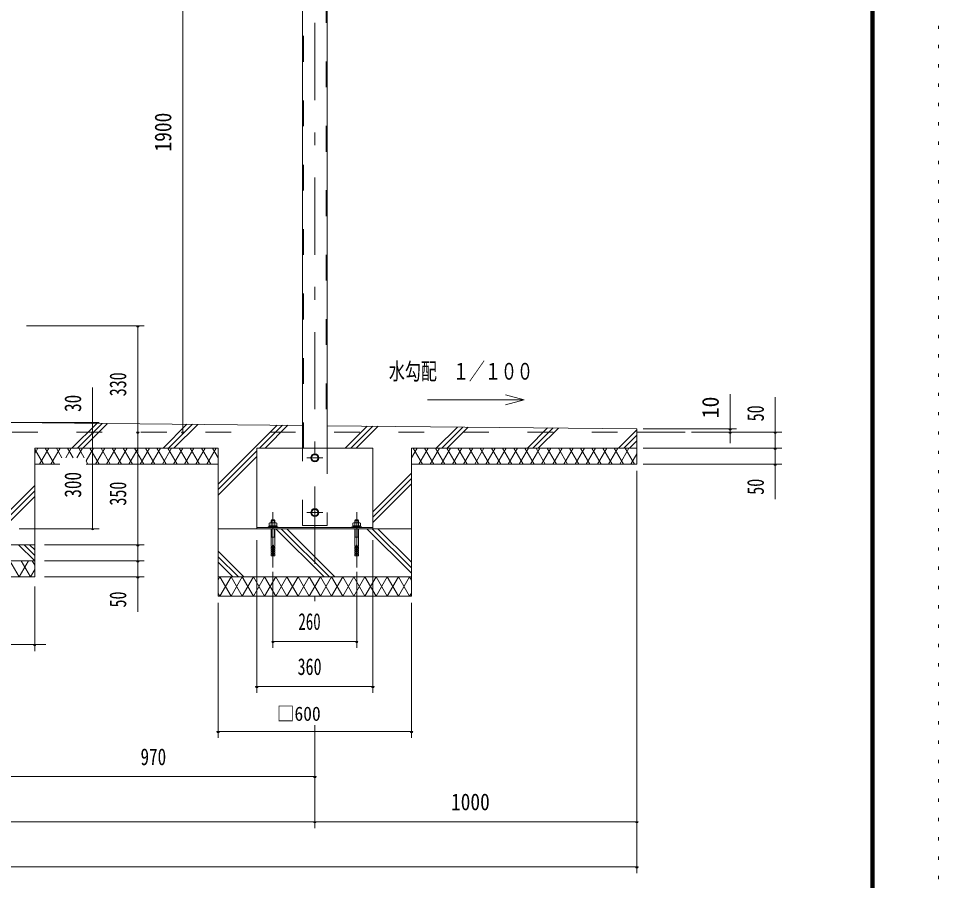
# Model space of a CAD drawing. Units: millimetres, scale not verified. Extents: x -30294 to 30299, y -14700 to 14700.
# Drawn here: x 20297 to 30299, y -4042 to 5329 of the extents above; entities that cross this region are included whole.
import ezdxf
from ezdxf.enums import TextEntityAlignment as Align

# ---------------------------------------------------------------- set-up
doc = ezdxf.new("R2010")
doc.units = ezdxf.units.MM
doc.header["$LTSCALE"] = 70
for name, pattern in [('USER2', [10, 4, -6]), ('USER3', [24, 12, -5, 2, -5]), ('USER4', [3, 0.5, -2.5])]:
    doc.linetypes.add(name, pattern=pattern)
for name, color, linetype, lineweight in [('0-6_2-0BOLD', 7, 'Continuous', 18), ('0-7_2-1HIDDEN', 3, 'USER2', 18), ('0-8_2-2CENTER', 3, 'USER3', 18), ('0-9_2-4THIN', 4, 'Continuous', 18), ('0-A_2-5DIM', 3, 'Continuous', 18), ('0-B_2-6HATCH', 2, 'Continuous', 18), ('0-C_F-F', 5, 'Continuous', 18), ('0-D_F-E_J_ADD', 5, 'USER4', 18)]:
    doc.layers.add(name, color=color, linetype=linetype, lineweight=lineweight)
doc.styles.add('ＭＳ ゴシック', font='')
doc.styles.get('ＭＳ ゴシック').set_extended_font_data('MS Gothic')

msp = doc.modelspace()

# ---------------------------------------------------------------- linework, layer by layer
at = {"layer": '0-6_2-0BOLD'}
for p, q in [((23652.29, 657.9), (23652.29, 6960.27)), ((23385.23, 6318.98), (23385.23, 657.9)), ((23385.23, 904.79), (20198.48, 937.14)), ((23652.29, 902.08), (27018.75, 867.89)), ((27018.75, 867.9), (27018.75, 482.9)), ((27018.76, 832.9), (27543.77, 832.9)), ((24148.75, 657.9), (24148.75, -217.1)), ((20473.76, 482.9), (20745.98, 482.9)), ((21033.76, 482.9), (22468.76, 482.9)), ((27018.75, 482.9), (24568.76, 482.9)), ((23011.25, -197.5), (23011.25, -205.9)), ((23024.27, -187), (23024.27, -197.5)), ((23042.76, -128.19), (23084.76, -128.19)), ((23043.14, -157.19), (23043.14, -187)), ((23053.25, -197.49), (23063.75, -187)), ((23063.76, -197.5), (23074.25, -186.99)), ((23084.37, -186.99), (23084.36, -157.19)), ((23103.23, -197.5), (23103.23, -187)), ((23934.27, -197.5), (23934.27, -187)), ((23953.14, -187), (23953.14, -157.19)), ((23973.75, -187), (23963.26, -197.49)), ((23984.25, -186.99), (23973.75, -197.5)), ((23994.36, -157.19), (23994.37, -186.99)), ((24013.23, -187), (24013.23, -197.5)), ((24026.26, -205.9), (24026.26, -197.49)), ((22468.76, -217.1), (24568.76, -217.1)), ((24148.75, -205.9), (22888.75, -205.9)), ((19773.76, -392.1), (20473.76, -392.1)), ((23084.76, -309.36), (23042.75, -309.36)), ((23994.76, -309.36), (23952.75, -309.36)), ((23042.75, -420.09), (23046.95, -411.69)), ((23042.75, -445.29), (23046.95, -436.89)), ((23042.75, -470.49), (23046.95, -462.09)), ((23042.75, -495.69), (23046.95, -487.29)), ((23080.55, -411.69), (23084.76, -420.09)), ((23080.55, -436.89), (23084.76, -445.29)), ((23080.55, -462.09), (23084.76, -470.49)), ((23080.55, -487.29), (23084.76, -495.69)), ((23956.95, -411.69), (23952.75, -420.09)), ((23956.95, -436.89), (23952.75, -445.29)), ((23956.95, -462.09), (23952.75, -470.49)), ((23994.76, -420.09), (23990.55, -411.69)), ((23994.76, -445.29), (23990.55, -436.89)), ((23994.76, -470.49), (23990.55, -462.09)), ((23990.55, -487.29), (23994.76, -495.69)), ((20473.76, -567.1), (19773.76, -567.1)), ((24568.76, -742.1), (22468.76, -742.1))]:
    msp.add_line(p, q, dxfattribs=at)
for points in [[(15678.75, -952.1), (17778.76, -952.1), (17778.76, 657.9), (19773.76, 657.9), (19773.76, -742.1), (20473.76, -742.1), (20473.76, 657.9), (22468.76, 657.9), (22468.76, -952.1), (24568.76, -952.1), (24568.76, 657.9), (27018.75, 657.9)], [(22888.75, -217.1), (22888.75, 657.9), (24148.75, 657.9)], [(23011.25, -197.5), (23116.26, -197.49), (23116.26, -205.9)], [(23084.75, -153.4), (23084.76, -128.19), (23078.45, -121.89), (23049.05, -121.89), (23042.76, -128.19), (23042.75, -153.4)], [(24026.26, -197.49), (23921.25, -197.5), (23921.25, -205.9)], [(23952.75, -153.4), (23952.75, -128.19), (23959.05, -121.89), (23988.45, -121.89), (23994.76, -128.19)], [(23952.75, -128.19), (23994.76, -128.19), (23994.75, -153.4)], [(23059.55, -411.69), (23042.75, -411.69), (23042.76, -217.1)], [(23084.76, -217.1), (23084.76, -411.69), (23067.96, -411.69)], [(23952.75, -217.1), (23952.75, -411.69), (23969.55, -411.69)], [(23977.96, -411.69), (23994.76, -411.69), (23994.76, -217.1)], [(23067.96, -495.69), (23084.76, -495.69), (23084.76, -512.49), (23067.96, -512.49), (23067.96, -394.89), (23059.55, -394.89), (23059.55, -512.49), (23042.75, -512.49)], [(23952.75, -495.69), (23952.75, -512.49), (23969.55, -512.49), (23969.55, -394.89), (23977.96, -394.89), (23977.96, -512.49), (23994.76, -512.49), (23994.76, -495.69), (23977.96, -495.69)], [(23059.55, -436.89), (23042.75, -436.89), (23042.75, -420.09), (23059.55, -420.09)], [(23059.55, -462.09), (23042.75, -462.09), (23042.75, -445.29), (23059.55, -445.29)], [(23059.55, -487.29), (23042.75, -487.29), (23042.75, -470.49), (23059.55, -470.49)], [(23042.75, -512.49), (23042.75, -495.69), (23059.55, -495.69)], [(23067.96, -420.09), (23084.76, -420.09), (23084.76, -436.89), (23067.96, -436.89)], [(23067.96, -445.29), (23084.76, -445.29), (23084.76, -462.09), (23067.96, -462.09)], [(23067.96, -470.49), (23084.76, -470.49), (23084.76, -487.29), (23067.96, -487.29)], [(23969.55, -420.09), (23952.75, -420.09), (23952.75, -436.89), (23969.55, -436.89)], [(23969.55, -445.29), (23952.75, -445.29), (23952.75, -462.09), (23969.55, -462.09)], [(23969.55, -470.49), (23952.75, -470.49), (23952.75, -487.29), (23969.55, -487.29)], [(23969.55, -495.69), (23952.75, -495.69), (23956.95, -487.29)], [(23977.96, -436.89), (23994.76, -436.89), (23994.76, -420.09), (23977.96, -420.09)], [(23977.96, -462.09), (23994.76, -462.09), (23994.76, -445.29), (23977.96, -445.29)], [(23977.96, -487.29), (23994.76, -487.29), (23994.76, -470.49), (23977.96, -470.49)]]:
    msp.add_lwpolyline(points, dxfattribs=at)
for points in [[(23483.75, 573.11), (23518.76, 593.31), (23553.75, 573.11), (23553.75, 532.69), (23518.75, 512.48), (23483.75, 532.69)], [(23483.75, -62.31), (23518.75, -82.52), (23553.75, -62.31), (23553.75, -21.89), (23518.76, -1.69), (23483.75, -21.89)], [(23022.53, -187), (23104.98, -187), (23104.98, -157.19), (23098.4, -153.4), (23029.1, -153.4), (23022.53, -157.19)], [(24008.4, -153.4), (23939.11, -153.4), (23932.53, -157.19), (23932.53, -187), (24014.98, -187), (24014.98, -157.19)]]:
    msp.add_lwpolyline(points, close=True, dxfattribs=at)
for centre, radius in [((23518.76, 552.9), 43.75), ((23518.76, 552.9), 34.3), ((23518.76, -42.1), 43.75), ((23518.76, -42.1), 34.3)]:
    msp.add_circle(centre, radius, dxfattribs=at)
for centre, radius, start, end in [((23032.84, -169.29), 15.89, 49.56885, 90), ((23063.75, -211.27), 57.88, 69.1357, 110.8643), ((23094.67, -169.29), 15.89, 90, 130.42831), ((23942.83, -169.29), 15.89, 49.56885, 90), ((23973.75, -211.27), 57.88, 69.1357, 110.8643), ((24004.67, -169.29), 15.89, 90, 130.42831)]:
    msp.add_arc(centre, radius, start, end, dxfattribs=at)
at = {"layer": '0-7_2-1HIDDEN'}
for p, q in [((23642.49, 6960.27), (23642.49, 657.9)), ((23395.04, 657.9), (23395.04, 6318.98)), ((13228.75, 832.9), (27018.75, 832.9))]:
    msp.add_line(p, q, dxfattribs=at)
msp.add_lwpolyline([(23652.28, 657.9), (23652.28, -182.1), (23385.23, -182.1), (23385.23, 657.9)], dxfattribs=at)
at = {"layer": '0-8_2-2CENTER'}
for p, q in [((23518.76, 6960.27), (23518.76, -1005.48)), ((23606.25, 552.9), (23431.25, 552.9)), ((23063.75, -637.44), (23063.75, -39.05)), ((23431.25, -42.1), (23606.25, -42.1)), ((23973.75, -39.05), (23973.75, -637.44))]:
    msp.add_line(p, q, dxfattribs=at)
at = {"layer": '0-9_2-4THIN'}
for p, q in [((23046.95, -153.4), (23046.95, -123.99)), ((23080.55, -123.99), (23080.55, -153.4)), ((23956.95, -153.4), (23956.95, -123.99)), ((23990.55, -123.99), (23990.55, -153.4))]:
    msp.add_line(p, q, dxfattribs=at)
for points in [[(23042.75, -316.64), (23046.95, -309.36), (23046.95, -217.1)], [(23080.55, -217.1), (23080.55, -309.36), (23084.76, -316.63)], [(23956.95, -217.1), (23956.95, -309.36), (23952.75, -316.64)], [(23994.76, -316.63), (23990.55, -309.36), (23990.55, -217.1)]]:
    msp.add_lwpolyline(points, dxfattribs=at)
at = {"layer": '0-A_2-5DIM'}
for p, q in [((22083.76, 832.9), (22083.76, 7482.9)), ((20386.47, 1987.9), (21663.76, 1987.9)), ((21607.76, 1987.9), (21579.76, 1987.9)), ((21593.76, 1987.9), (21593.76, -1120.1)), ((21103.76, -217.1), (21103.76, 1315.9)), ((28033.77, 711.14), (28033.77, 1245.9)), ((28523.78, 1210.9), (28523.78, 104.9)), ((25793.76, 1182.9), (24743.76, 1182.9)), ((21173.76, 937.9), (20158.76, 937.9)), ((21117.76, 937.9), (21089.76, 937.9)), ((21117.76, 832.9), (21089.76, 832.9)), ((21607.76, 832.9), (21579.76, 832.9)), ((22097.76, 832.9), (22069.76, 832.9)), ((27088.75, 867.9), (28103.77, 867.9)), ((28593.78, 832.9), (27613.77, 832.9)), ((28047.77, 867.9), (28019.77, 867.9)), ((28047.77, 832.9), (28019.77, 832.9)), ((28537.78, 832.9), (28509.78, 832.9)), ((27088.75, 657.9), (28593.78, 657.9)), ((28537.78, 657.9), (28509.78, 657.9)), ((27018.75, 412.9), (27018.75, -3962.1)), ((28593.78, 482.9), (27088.75, 482.9)), ((28537.78, 482.9), (28509.78, 482.9)), ((21173.76, -217.1), (20303.48, -217.1)), ((21117.76, -217.1), (21089.76, -217.1)), ((20578.76, -392.1), (21663.76, -392.1)), ((21607.76, -392.1), (21579.76, -392.1)), ((22888.75, -2002.1), (22888.75, -340.94)), ((24148.75, -340.94), (24148.75, -2002.1)), ((21663.76, -567.1), (20578.76, -567.1)), ((21607.76, -567.1), (21579.76, -567.1)), ((23063.75, -1512.1), (23063.75, -685.99)), ((23973.75, -685.99), (23973.75, -1512.1)), ((20578.76, -742.1), (21663.76, -742.1)), ((21607.76, -742.1), (21579.76, -742.1)), ((20473.76, -1547.1), (20473.76, -847.1)), ((22468.76, -1022.09), (22468.76, -2492.1)), ((24568.76, -2492.1), (24568.76, -1022.1)), ((20594.79, -1477.1), (18881.26, -1477.1)), ((20487.76, -1477.1), (20459.76, -1477.1)), ((23077.75, -1442.1), (23049.75, -1442.1)), ((23973.75, -1442.1), (23063.75, -1442.1)), ((23987.75, -1442.1), (23959.75, -1442.1)), ((22902.75, -1932.1), (22874.75, -1932.1)), ((24148.75, -1932.1), (22888.75, -1932.1)), ((24162.75, -1932.1), (24134.75, -1932.1)), ((23518.76, -2352.1), (23518.76, -3472.1)), ((22482.76, -2422.1), (22454.76, -2422.1)), ((22468.76, -2422.1), (24568.76, -2422.1)), ((24582.76, -2422.1), (24554.76, -2422.1)), ((23518.76, -2912.1), (16728.75, -2912.1)), ((23532.76, -2912.1), (23504.76, -2912.1)), ((13228.75, -3402.09), (27018.75, -3402.09)), ((23532.76, -3402.09), (23504.76, -3402.09)), ((27032.75, -3402.09), (27004.75, -3402.09)), ((27018.75, -3892.1), (13228.75, -3892.1)), ((27032.75, -3892.1), (27004.75, -3892.1))]:
    msp.add_line(p, q, dxfattribs=at)
msp.add_lwpolyline([(25590.92, 1237.25), (25793.76, 1182.9), (25590.92, 1128.55)], dxfattribs=at)
for centre in [(21593.76, 1987.9), (21103.76, 937.9), (21103.76, 832.9), (21593.76, 832.9), (22083.76, 832.9), (28033.77, 867.9), (28033.77, 832.9), (28523.78, 832.9), (28523.78, 657.9), (28523.78, 482.9), (21103.76, -217.1), (21593.76, -392.1), (21593.76, -567.1), (21593.76, -742.1), (20473.76, -1477.1), (23063.75, -1442.1), (23973.75, -1442.1), (22888.75, -1932.1), (24148.75, -1932.1), (22468.76, -2422.1), (24568.76, -2422.1), (23518.76, -2912.1), (23518.76, -3402.09), (27018.75, -3402.09), (27018.75, -3892.1)]:
    msp.add_arc(centre, 14, 180, 0, dxfattribs=at)
at = {"layer": '0-B_2-6HATCH'}
for p, q in [((20879.32, 657.9), (21148.91, 927.49)), ((21207.71, 926.9), (20938.71, 657.9)), ((20998.11, 657.9), (21266.51, 926.3)), ((21869.27, 657.9), (22128.91, 917.54)), ((22187.71, 916.95), (21928.66, 657.9)), ((21988.06, 657.9), (22246.51, 916.35)), ((22468.76, 267.44), (23108.91, 907.59)), ((23167.71, 907), (22918.61, 657.9)), ((22978.01, 657.9), (23226.51, 906.4)), ((23849.16, 657.9), (24088.91, 897.64)), ((24147.71, 897.04), (23908.56, 657.9)), ((23967.96, 657.9), (24206.51, 896.45)), ((25068.91, 887.69), (24839.11, 657.9)), ((24898.51, 657.9), (25127.71, 887.09)), ((25186.5, 886.5), (24957.91, 657.9)), ((25829.06, 657.9), (26048.9, 877.74)), ((26107.7, 877.14), (25888.46, 657.9)), ((25947.86, 657.9), (26166.5, 876.55)), ((26819.01, 657.9), (27018.75, 857.64)), ((27018.75, 798.24), (26878.41, 657.9)), ((26937.8, 657.9), (27018.75, 738.84)), ((20507.69, 657.9), (20473.76, 599.13)), ((20473.76, 646.68), (20568.31, 482.9)), ((20527.9, 482.9), (20628.94, 657.9)), ((20588.52, 657.9), (20689.56, 482.9)), ((20649.14, 482.9), (20750.18, 657.9)), ((20709.77, 657.9), (20769.4, 554.61)), ((20811.78, 554.61), (20871.42, 657.9)), ((20890.65, 554.61), (20831.01, 657.9)), ((20992.66, 657.9), (20933.03, 554.61)), ((20952.25, 657.9), (21011.89, 554.61)), ((21033.76, 519.08), (21113.91, 657.9)), ((21073.5, 657.9), (21174.53, 482.9)), ((21134.12, 482.9), (21235.15, 657.9)), ((21194.74, 657.9), (21295.78, 482.9)), ((21255.36, 482.9), (21356.4, 657.9)), ((21315.98, 657.9), (21417.02, 482.9)), ((21376.6, 482.9), (21477.64, 657.9)), ((21437.23, 657.9), (21538.26, 482.9)), ((21497.85, 482.9), (21598.88, 657.9)), ((21558.47, 657.9), (21659.51, 482.9)), ((21619.09, 482.9), (21720.13, 657.9)), ((21679.71, 657.9), (21780.75, 482.9)), ((21740.33, 482.9), (21841.37, 657.9)), ((21901.99, 482.9), (21800.96, 657.9)), ((21962.61, 657.9), (21861.58, 482.9)), ((21922.2, 657.9), (22023.24, 482.9)), ((21982.82, 482.9), (22083.86, 657.9)), ((22043.44, 657.9), (22144.48, 482.9)), ((22104.07, 482.9), (22205.1, 657.9)), ((22164.69, 657.9), (22265.73, 482.9)), ((22225.31, 482.9), (22326.34, 657.9)), ((22285.93, 657.9), (22386.97, 482.9)), ((22346.55, 482.9), (22447.59, 657.9)), ((22407.18, 657.9), (22468.76, 551.24)), ((22888.75, 628.04), (22468.76, 208.04)), ((24568.76, 551.87), (24629.97, 657.9)), ((24589.56, 657.9), (24690.6, 482.9)), ((24650.18, 482.9), (24751.22, 657.9)), ((24710.8, 657.9), (24811.84, 482.9)), ((24771.43, 482.9), (24872.46, 657.9)), ((24832.05, 657.9), (24933.09, 482.9)), ((24892.67, 482.9), (24993.7, 657.9)), ((24953.29, 657.9), (25054.33, 482.9)), ((25013.91, 482.9), (25114.95, 657.9)), ((25074.54, 657.9), (25175.57, 482.9)), ((25135.16, 482.9), (25236.19, 657.9)), ((25195.78, 657.9), (25296.81, 482.9)), ((25256.4, 482.9), (25357.44, 657.9)), ((25317.02, 657.9), (25418.06, 482.9)), ((25377.64, 482.9), (25478.68, 657.9)), ((25438.27, 657.9), (25539.3, 482.9)), ((25498.89, 482.9), (25599.93, 657.9)), ((25559.51, 657.9), (25660.55, 482.9)), ((25620.13, 482.9), (25721.17, 657.9)), ((25680.75, 657.9), (25781.79, 482.9)), ((25741.38, 482.9), (25842.41, 657.9)), ((25903.03, 482.9), (25802, 657.9)), ((25963.65, 657.9), (25862.62, 482.9)), ((25923.24, 657.9), (26024.28, 482.9)), ((25983.86, 482.9), (26084.9, 657.9)), ((26044.49, 657.9), (26145.52, 482.9)), ((26105.11, 482.9), (26206.14, 657.9)), ((26165.73, 657.9), (26266.77, 482.9)), ((26226.35, 482.9), (26327.39, 657.9)), ((26286.97, 657.9), (26388.01, 482.9)), ((26347.59, 482.9), (26448.63, 657.9)), ((26408.22, 657.9), (26509.25, 482.9)), ((26468.84, 482.9), (26569.87, 657.9)), ((26529.46, 657.9), (26630.49, 482.9)), ((26590.08, 482.9), (26691.12, 657.9)), ((26650.7, 657.9), (26751.74, 482.9)), ((26711.32, 482.9), (26812.36, 657.9)), ((26872.98, 482.9), (26771.95, 657.9)), ((26933.61, 657.9), (26832.57, 482.9)), ((26893.19, 657.9), (26994.23, 482.9)), ((27018.75, 650.43), (27014.44, 657.9)), ((21033.76, 516.73), (21053.29, 482.9)), ((22468.76, 148.65), (22888.75, 568.64)), ((26953.81, 482.9), (27018.75, 595.37)), ((22468.76, 484.56), (22467.79, 482.9)), ((24569.35, 482.9), (24568.76, 483.94)), ((24148.75, -32.46), (24568.76, 387.54)), ((24568.76, 328.15), (24148.75, -91.86)), ((20473.76, 252.34), (20198.48, -22.93)), ((24148.75, -151.25), (24568.76, 268.75)), ((20198.48, -82.33), (20473.76, 192.94)), ((20473.76, 133.55), (20198.48, -141.72)), ((23094.26, -217.1), (23619.26, -742.1)), ((23678.66, -742.1), (23153.65, -217.1)), ((23213.05, -217.1), (23738.05, -742.1)), ((24568.76, -701.65), (24084.21, -217.1)), ((24143.61, -217.1), (24568.76, -642.25)), ((24568.76, -582.85), (24203, -217.1)), ((20473.76, -566.45), (20299.41, -392.1)), ((20358.8, -392.1), (20473.76, -507.05)), ((20473.76, -447.65), (20418.2, -392.1)), ((22468.76, -462.75), (22748.1, -742.1)), ((20204.58, -567.1), (20305.62, -742.1)), ((20305.62, -742.1), (20406.66, -567.1)), ((20447.07, -567.1), (20473.76, -613.32)), ((22688.7, -742.1), (22468.76, -522.15)), ((22468.76, -581.54), (22629.31, -742.1)), ((22851.73, -952.1), (22730.49, -742.1)), ((22972.98, -742.1), (22851.74, -952.1)), ((22972.98, -952.1), (23094.22, -742.1)), ((23094.22, -952.1), (22972.98, -742.1)), ((23094.22, -742.1), (23215.46, -952.1)), ((23215.46, -742.1), (23094.22, -952.1)), ((23336.71, -952.1), (23215.47, -742.1)), ((23700.44, -952.1), (23821.68, -742.1)), ((23821.68, -742.1), (23942.93, -952.1)), ((23942.93, -952.1), (24064.17, -742.1)), ((24064.17, -742.1), (24185.41, -952.1)), ((24185.41, -742.1), (24064.17, -952.1)), ((24185.41, -742.1), (24306.65, -952.1)), ((24306.66, -952.1), (24427.9, -742.1)), ((24427.9, -952.1), (24549.15, -742.1)), ((24427.9, -742.1), (24549.14, -952.1)), ((24549.14, -742.1), (24568.76, -776.07)), ((22468.76, -918.76), (22488, -952.1)), ((24549.15, -952.1), (24568.76, -918.13))]:
    msp.add_line(p, q, dxfattribs=at)
for points in [[(20325.83, -567.1), (20426.86, -742.1), (20473.76, -660.88)], [(22730.49, -742.1), (22609.25, -952.1), (22488, -742.1), (22468.76, -775.44)], [(22488, -952.1), (22609.25, -742.1), (22730.49, -952.1)], [(22730.49, -952.1), (22851.73, -742.1), (22972.98, -952.1)], [(23215.47, -952.1), (23336.71, -742.1), (23457.95, -952.1)], [(23579.19, -952.1), (23457.95, -742.1), (23336.71, -952.1)], [(23457.95, -952.1), (23579.2, -742.1), (23700.44, -952.1)], [(23821.68, -952.1), (23700.44, -742.1), (23579.2, -952.1)], [(24064.17, -952.1), (23942.93, -742.1), (23821.68, -952.1)], [(24185.42, -952.1), (24306.66, -742.1), (24427.9, -952.1)]]:
    msp.add_lwpolyline(points, dxfattribs=at)
at = {"layer": '0-C_F-F'}
for points in [[(29598.87, -14000), (-10581.13, -14000), (-10581.13, 14140), (29598.87, 14140)], [(29595.37, -13996.5), (-10577.63, -13996.5), (-10577.63, 14136.5), (29595.37, 14136.5)], [(29591.87, -13993), (29591.87, 14133), (-10574.13, 14133), (-10574.13, -13993)], [(29588.37, -13989.5), (-10570.63, -13989.5), (-10570.63, 14129.5), (29588.37, 14129.5)], [(29584.87, -13986), (29584.87, 14126), (-10567.13, 14126), (-10567.13, -13986)], [(29581.37, -13982.5), (-10563.63, -13982.5), (-10563.63, 14122.5), (29581.37, 14122.5)], [(29577.87, -13979), (29577.87, 14119), (-10560.13, 14119), (-10560.13, -13979)], [(29574.37, -13975.5), (-10556.63, -13975.5), (-10556.63, 14115.5), (29574.37, 14115.5)], [(29570.87, -13972), (-10553.13, -13972), (-10553.13, 14112), (29570.87, 14112)], [(29567.37, -13968.5), (-10549.63, -13968.5), (-10549.63, 14108.5), (29567.37, 14108.5)], [(29563.87, -13965), (29563.87, 14105), (-10546.13, 14105), (-10546.13, -13965)]]:
    msp.add_lwpolyline(points, close=True, dxfattribs=at)
at = {"layer": '0-D_F-E_J_ADD'}
msp.add_lwpolyline([(30298.87, -14700), (-11281.13, -14700), (-11281.13, 14700), (30298.87, 14700)], close=True, dxfattribs=at)

# ---------------------------------------------------------------- texts
at = {"layer": '0-A_2-5DIM', "color": 7, "style": 'ＭＳ ゴシック'}
for s, rotation, width, p in [('1900', 90, 0.85, (22013.76, 3882.32)), ('330', 90, 0.7, (21523.76, 1221.64)), ('30', 90.001, 0.75, (21033.75, 1052.26)), ('10', 90, 0.95, (27963.78, 982.78)), ('50', 90, 0.7, (28453.78, 949.5)), ('300', 90, 0.75, (21033.76, 120.16)), ('50', 90, 0.7, (28453.78, 151.5)), ('350', 90, 0.7, (21523.76, 33.82)), ('50', 90, 0.7, (21523.76, -1073.5))]:
    msp.add_text(s, height=182.3, rotation=rotation, dxfattribs=dict(at, width=width)).set_placement(p, align=Align.BOTTOM_LEFT)
for s, height, width, p in [('水勾配\u3000１／１００', 182.3, 0.7, (24323.76, 1347.77)), ('260', 182.3, 0.65, (23340.57, -1372.1)), ('360', 182.3, 0.7, (23331.55, -1862.1)), ('□600', 155, 0.9, (23107.5, -2352.1)), ('970', 182.3, 0.75, (21624.11, -2842.1)), ('1000', 182.3, 0.85, (24998.83, -3332.09))]:
    msp.add_text(s, height=height, dxfattribs=dict(at, width=width)).set_placement(p, align=Align.BOTTOM_LEFT)

doc.saveas('drawing.dxf')
